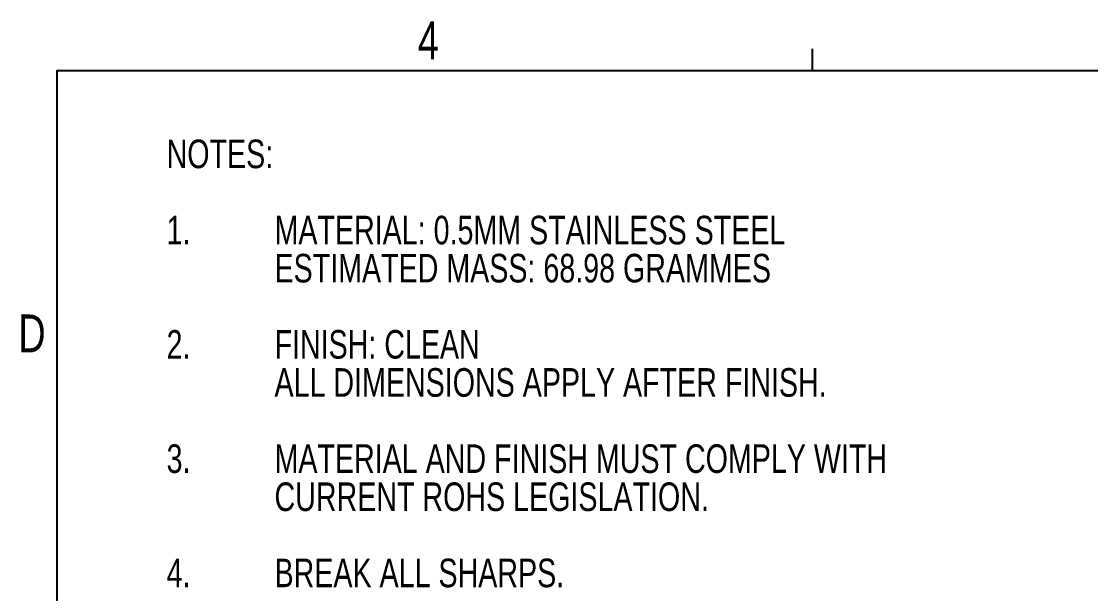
# Model space of a CAD drawing. Header units: millimetres. Extents: x 5 to 292, y 3 to 208.
# Drawn here: x 5.2 to 104.3, y 154.6 to 207.5 of the extents above; entities that cross this region are included whole.
import ezdxf

# ---------------------------------------------------------------- set-up
doc = ezdxf.new("R2010")
doc.units = ezdxf.units.MM
doc.layers.add('FORMAT', color=7, linetype='Continuous')
doc.styles.add('SLDTEXTSTYLE1', font='TXT', dxfattribs={"width": 0.75})

# ---------------------------------------------------------------- blocks, each defined once
blk = doc.blocks.new('SW_NOTE_1')
at = {"layer": 'FORMAT', "color": 0, "attachment_point": 1, "style": 'SLDTEXTSTYLE1'}
for s, insert, char_height in [('NOTES:', (0, 3.411), 2.6458), ('1.', (0, -3.645), 2.6458), ('MATERIAL: 0.5MM STAINLESS STEEL', (10, -3.645), 2.64583), ('ESTIMATED MASS: 68.98 GRAMMES', (10, -7.173), 2.64583), ('2.', (0, -14.228), 2.6458), ('FINISH: CLEAN', (10, -14.228), 2.64583), ('ALL DIMENSIONS APPLY AFTER FINISH.', (10, -17.756), 2.64583), ('3.', (0, -24.812), 2.6458), ('MATERIAL AND FINISH MUST COMPLY WITH', (10, -24.812), 2.64583), ('CURRENT ROHS LEGISLATION.', (10, -28.339), 2.64583), ('4.', (0, -35.395), 2.6458), ('BREAK ALL SHARPS.', (10, -35.395), 2.64583)]:
    blk.add_mtext(s, dxfattribs=dict(at, insert=insert, char_height=char_height))

msp = doc.modelspace()

# ---------------------------------------------------------------- linework, layer by layer
at = {"layer": 'FORMAT'}
for p, q in [((78.5, 203), (78.5, 205)), ((8.5, 203), (288.5, 203)), ((8.5, 203), (8.5, 7))]:
    msp.add_line(p, q, dxfattribs=at)

# ---------------------------------------------------------------- block references
msp.add_blockref('SW_NOTE_1', (18.6551, 193.1881), dxfattribs=at)

# ---------------------------------------------------------------- texts
at = {"layer": 'FORMAT', "char_height": 3.5, "attachment_point": 1, "style": 'SLDTEXTSTYLE1'}
for s, insert in [('4', (41.9353, 207.5436)), ('D', (4.9123, 180.4023))]:
    msp.add_mtext(s, dxfattribs=dict(at, insert=insert))

doc.saveas('drawing.dxf')
